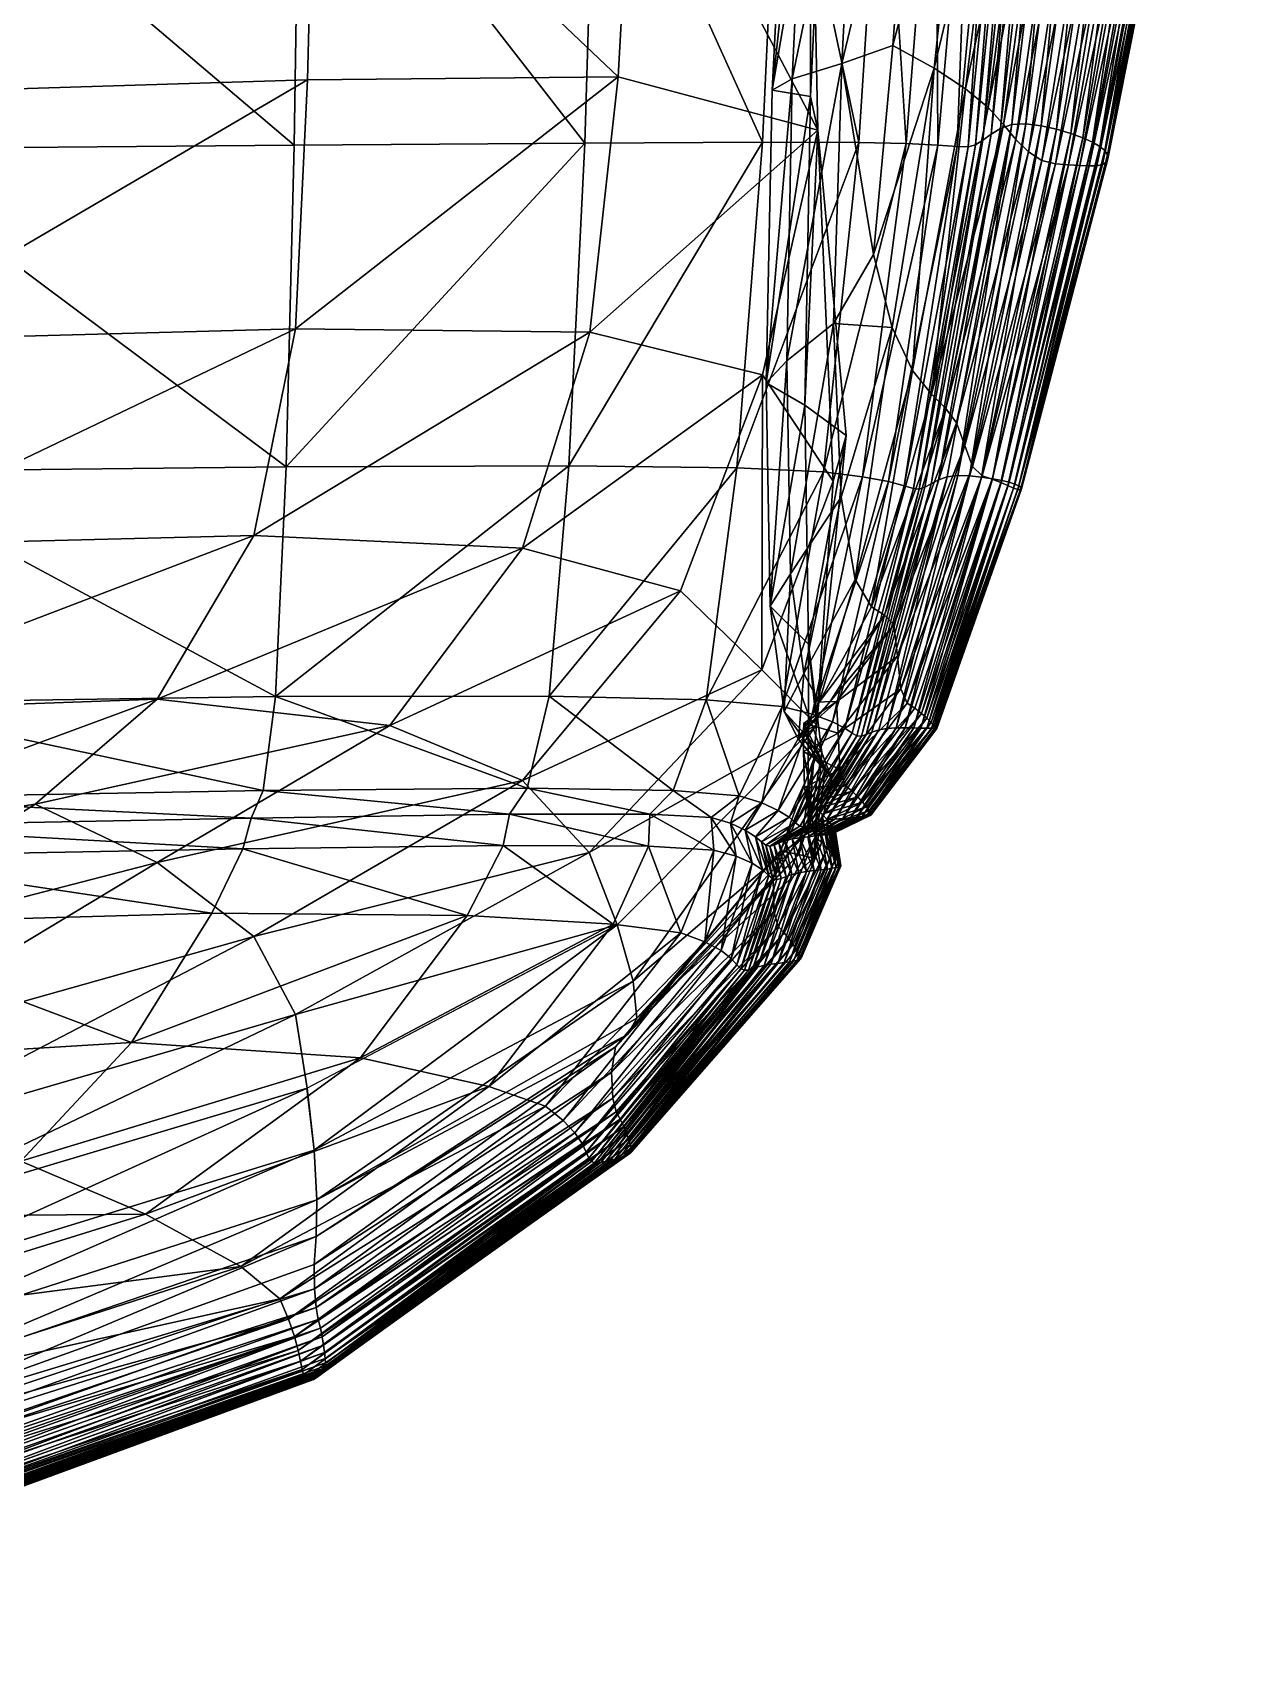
# Model space of a CAD drawing. Header units: centimetres. Extents: x -492 to 492, y -437 to 437.
# Drawn here: x 451.4 to 472.89, y -417.95 to -389.14 of the extents above; entities that cross this region are included whole.
import ezdxf

# ---------------------------------------------------------------- set-up
doc = ezdxf.new("R2010")
doc.units = ezdxf.units.CM
doc.layers.add('fabric', color=7, linetype='Continuous', true_color=0xc6e157)

msp = doc.modelspace()

# ---------------------------------------------------------------- meshes
at = {"layer": 'fabric', "color": 52, "true_color": 0xc9e200}
mesh = msp.add_polyface(dxfattribs=at)
corners = [(465.673, -371.253, 151.154), (465.787, -363.035, 151.678), (466.684, -363, 149.617), (466.559, -371.203, 149.12), (465.501, -378.323, 150.499), (466.385, -378.25, 148.529), (465.19, -378.386, 151.331), (465.37, -371.294, 152.007), (465.485, -363.065, 152.534), (465.213, -384.486, 149.699), (466.107, -384.375, 147.862), (464.949, -389.967, 147.784), (465.837, -389.694, 146.307), (464.591, -390.17, 148.433), (464.878, -384.591, 150.471), (464.853, -394.994, 143.783), (465.688, -394.325, 143.054), (464.923, -398.787, 138.715), (464.557, -399.368, 138.979), (464.485, -395.386, 144.22), (468.72, -390.783, 118.175), (467.691, -395.845, 118.224), (467.434, -395.588, 126.69), (468.445, -390.48, 126.653), (468.936, -391.047, 106.723), (467.882, -396.098, 106.762), (465.683, -397.137, 146.037), (464.422, -395.242, 149.619), (465.405, -390.879, 150.685), (465.912, -396.323, 145.206), (462.142, -384.668, 155.711), (465.276, -384.622, 152.734), (461.849, -389.929, 154.621), (456.438, -384.796, 159.097), (456.308, -389.982, 157.882), (456.516, -378.714, 160.107), (462.3, -378.556, 156.575), (465.516, -378.459, 153.497), (462.399, -371.453, 157.313), (456.566, -371.592, 160.949), (462.47, -363.171, 157.922), (456.602, -363.268, 161.629), (465.768, -363.106, 154.702), (465.665, -371.36, 154.156)]
mesh.append_faces([[corners[k] for k in face] for face in [(0, 1, 2), (2, 3, 0), (4, 0, 3), (3, 5, 4), (0, 4, 6), (6, 7, 0), (1, 0, 7), (7, 8, 1), (9, 4, 5), (5, 10, 9), (11, 9, 10), (10, 12, 11), (9, 11, 13), (13, 14, 9), (4, 9, 14), (14, 6, 4), (15, 11, 12), (12, 16, 15), (17, 15, 16), (18, 19, 15), (11, 15, 19), (19, 13, 11), (20, 21, 22), (22, 23, 20), (21, 20, 24), (24, 25, 21), (26, 27, 28), (28, 29, 26), (30, 31, 28), (28, 32, 30), (33, 30, 32), (32, 34, 33), (30, 33, 35), (35, 36, 30), (31, 30, 36), (36, 37, 31), (38, 36, 35), (35, 39, 38), (40, 38, 39), (39, 41, 40), (38, 40, 42), (42, 43, 38), (36, 38, 43), (43, 37, 36)]], dxfattribs={"vtx2": -1, "color": 52})
at = {"layer": 'fabric', "color": 34, "true_color": 0x925500}
mesh = msp.add_polyface(dxfattribs=at)
corners = [(455.742, -400.977, -392.65), (455.928, -396.88, -392.866), (448.278, -396.967, -393.976), (448.339, -391.213, -394.02), (456.073, -391.148, -392.892), (438.627, -391.293, -395.128), (438.609, -397.095, -395.064), (448.189, -401.089, -393.737), (427.507, -391.373, -396.121), (448.382, -384.619, -394.11), (456.174, -384.57, -392.967), (448.411, -377.282, -394.228), (456.238, -377.245, -393.073), (438.651, -377.314, -395.36), (438.641, -384.668, -395.233), (427.509, -384.712, -396.238), (427.513, -377.338, -396.374), (448.365, -394.631, 158.933), (448.433, -390.228, 160.498), (456.308, -389.982, 157.882), (456.098, -394.422, 156.427), (448.012, -398.292, 157.184), (455.355, -398.105, 154.889), (438.587, -398.715, 158.818), (438.676, -394.994, 160.769), (438.693, -390.572, 162.453), (427.553, -395.398, 161.987), (427.554, -390.918, 163.735), (427.552, -399.192, 159.936), (448.48, -385.045, 161.826), (448.51, -378.94, 162.937), (456.516, -378.714, 160.107), (456.438, -384.796, 159.097), (438.706, -385.347, 163.869), (438.716, -379.187, 165.042), (427.556, -385.632, 165.199), (427.557, -379.41, 166.406), (438.722, -371.957, 165.996), (461.254, -391.111, -391.839), (460.969, -396.862, -391.826), (461.449, -384.526, -391.899), (461.342, -394.481, 153.203)]
mesh.append_faces([[corners[k] for k in face] for face in [(0, 1, 2), (3, 2, 1), (1, 4, 3), (2, 3, 5), (5, 6, 2), (7, 2, 6), (6, 5, 8), (9, 3, 4), (4, 10, 9), (11, 9, 10), (10, 12, 11), (9, 11, 13), (13, 14, 9), (3, 9, 14), (14, 5, 3), (5, 14, 15), (14, 13, 16), (17, 18, 19), (19, 20, 17), (21, 17, 20), (20, 22, 21), (17, 21, 23), (23, 24, 17), (18, 17, 24), (24, 25, 18), (26, 27, 25), (25, 24, 26), (28, 26, 24), (24, 23, 28), (29, 30, 31), (31, 32, 29), (18, 29, 32), (32, 19, 18), (29, 18, 25), (25, 33, 29), (30, 29, 33), (33, 34, 30), (35, 36, 34), (34, 33, 35), (27, 35, 33), (33, 25, 27), (37, 34, 36), (38, 4, 1), (39, 1, 0), (12, 10, 40), (10, 4, 38), (22, 20, 41)]], dxfattribs={"vtx2": -1, "color": 34})
mesh = msp.add_polyface(dxfattribs=at)
corners = [(470.134, -391.017, -228.742), (471.301, -384.325, -228.772), (471.036, -384.185, -253.777), (469.921, -390.94, -253.751), (470.305, -391.093, -203.797), (471.513, -384.465, -203.831), (471.673, -384.605, -178.954), (470.435, -391.17, -178.917), (470.523, -391.246, -154.101), (471.78, -384.745, -154.139), (470.715, -378.964, 91.368), (470.044, -385.452, 91.318), (469.753, -385.331, 106.75), (471.086, -378.956, 72.924), (470.353, -385.494, 72.891), (469.164, -391.269, 91.304), (469.4, -391.422, 72.887), (471.806, -378.817, 30.962), (470.951, -385.449, 30.952), (470.662, -385.484, 52.442), (469.644, -391.483, 52.447), (469.876, -391.497, 30.964), (471.457, -378.899, 52.462), (470.368, -378.897, 106.823), (469.499, -385.105, 118.218), (470.571, -391.323, -129.348), (471.835, -384.885, -129.388), (470.578, -391.393, -104.836), (471.841, -385.019, -104.875), (471.8, -385.139, -80.778), (470.548, -391.453, -80.74), (470.482, -391.495, -57.234), (471.714, -385.24, -57.269), (472.84, -378.25, -80.808), (472.893, -378.066, -104.907), (470.717, -384.045, -278.846), (469.665, -390.863, -278.825), (470.371, -383.927, -302.792), (469.389, -390.802, -302.775), (469.116, -390.769, -324.398), (470.028, -383.851, -324.411), (469.717, -383.839, -342.494), (471.202, -385.413, 9.412), (470.077, -391.511, 9.431), (472.11, -378.735, 9.411), (472.366, -378.645, -12.364), (471.414, -385.37, -12.353), (470.245, -391.519, -12.328), (472.733, -378.41, -57.295), (471.585, -385.315, -34.521), (470.381, -391.516, -34.491), (472.575, -378.539, -34.54)]
mesh.append_faces([[corners[k] for k in face] for face in [(0, 1, 2), (2, 3, 0), (1, 0, 4), (4, 5, 1), (6, 7, 8), (8, 9, 6), (7, 6, 5), (5, 4, 7), (10, 11, 12), (13, 14, 11), (15, 11, 14), (14, 16, 15), (17, 18, 19), (20, 19, 18), (18, 21, 20), (19, 20, 16), (16, 14, 19), (22, 19, 14), (23, 12, 24), (25, 26, 9), (9, 8, 25), (26, 25, 27), (27, 28, 26), (29, 30, 31), (31, 32, 29), (33, 29, 32), (34, 28, 29), (30, 29, 28), (28, 27, 30), (35, 36, 3), (3, 2, 35), (36, 35, 37), (37, 38, 36), (39, 40, 41), (38, 37, 40), (42, 43, 21), (21, 18, 42), (44, 42, 18), (45, 46, 42), (43, 42, 46), (46, 47, 43), (48, 32, 49), (50, 49, 32), (32, 31, 50), (49, 50, 47), (47, 46, 49), (51, 49, 46)]], dxfattribs={"vtx2": -1, "color": 34})
mesh = msp.add_polyface(dxfattribs=at)
corners = [(470.044, -385.452, 91.318), (469.164, -391.269, 91.304), (468.936, -391.047, 106.723), (469.753, -385.331, 106.75), (466.565, -384.457, -389.534), (466.139, -391.102, -389.499), (466.985, -391.122, -387.986), (467.513, -384.436, -388.011), (464.73, -384.488, -390.792), (464.421, -391.097, -390.746), (461.254, -391.111, -391.839), (461.449, -384.526, -391.899), (456.174, -384.57, -392.967), (466.398, -393.1, 141.752), (466.742, -389.372, 143.109), (467.482, -389.776, 138.382), (465.837, -389.694, 146.307), (456.098, -394.422, 156.427), (456.308, -389.982, 157.882), (461.849, -389.929, 154.621), (467.118, -384.332, 143.903), (468.055, -384.389, 138.739), (466.107, -384.375, 147.862), (468.726, -384.576, 133.293), (468.041, -390.145, 133.143), (469.187, -384.834, 126.731), (468.445, -390.48, 126.653), (468.72, -390.783, 118.175), (469.499, -385.105, 118.218), (470.067, -378.73, 118.322), (467.545, -391.15, -386.095), (468.142, -384.426, -386.113), (467.889, -391.173, -383.688), (468.533, -384.41, -383.701), (468.765, -384.375, -380.638), (468.09, -391.176, -380.627), (468.22, -391.143, -376.777), (468.92, -384.303, -376.786), (469.464, -383.913, -355.822), (468.663, -390.851, -355.814), (468.867, -390.781, -342.484), (469.717, -383.839, -342.494), (469.255, -384.037, -365.342), (468.496, -390.953, -365.335), (468.351, -391.059, -372.002), (469.079, -384.179, -372.009), (469.116, -390.769, -324.398), (470.028, -383.851, -324.411), (469.389, -390.802, -302.775), (465.544, -384.616, 151.234), (464.878, -384.591, 150.471), (464.591, -390.17, 148.433), (465.276, -390.283, 149.149), (465.276, -384.622, 152.734), (465.405, -390.879, 150.685)]
mesh.append_faces([[corners[k] for k in face] for face in [(0, 1, 2), (2, 3, 0), (4, 5, 6), (6, 7, 4), (5, 4, 8), (8, 9, 5), (10, 11, 12), (11, 10, 9), (9, 8, 11), (13, 14, 15), (16, 14, 13), (17, 18, 19), (14, 20, 21), (21, 15, 14), (20, 14, 16), (16, 22, 20), (23, 24, 15), (15, 21, 23), (24, 23, 25), (25, 26, 24), (27, 28, 3), (3, 2, 27), (28, 27, 26), (26, 25, 28), (29, 28, 25), (30, 31, 7), (7, 6, 30), (31, 30, 32), (32, 33, 31), (34, 35, 36), (36, 37, 34), (35, 34, 33), (33, 32, 35), (38, 39, 40), (40, 41, 38), (39, 38, 42), (42, 43, 39), (44, 45, 37), (37, 36, 44), (45, 44, 43), (43, 42, 45), (41, 40, 46), (47, 46, 48), (49, 50, 51), (51, 52, 49), (53, 49, 52), (52, 54, 53)]], dxfattribs={"vtx2": -1, "color": 34})
mesh = msp.add_polyface(dxfattribs=at)
corners = [(467.318, -397.246, -371.999), (467.43, -397.183, -365.33), (468.496, -390.953, -365.335), (467.215, -397.282, -376.778), (468.351, -391.059, -372.002), (467.111, -397.269, -380.63), (468.22, -391.143, -376.777), (468.09, -391.176, -380.627), (466.949, -397.219, -383.693), (467.889, -391.173, -383.688), (466.668, -397.145, -386.102), (467.545, -391.15, -386.095), (466.207, -397.058, -387.992), (466.985, -391.122, -387.986), (467.096, -395.168, 133.117), (466.733, -394.401, 137.98), (467.482, -389.776, 138.382), (468.041, -390.145, 133.143), (467.434, -395.588, 126.69), (466.362, -399.379, 126.886), (466.074, -398.893, 133.256), (465.821, -397.423, 138.355), (465.511, -396.969, -389.502), (466.139, -391.102, -389.499), (463.966, -396.898, -390.742), (464.421, -391.097, -390.746), (463.418, -401.034, -390.593), (464.771, -401.152, -389.401), (460.969, -396.862, -391.826), (461.254, -391.111, -391.839), (455.928, -396.88, -392.866), (460.618, -400.967, -391.639), (466.398, -393.1, 141.752), (465.688, -394.325, 143.054), (465.837, -389.694, 146.307), (461.342, -394.481, 153.203), (460.143, -398.333, 151.789), (455.355, -398.105, 154.889), (461.849, -389.929, 154.621), (456.098, -394.422, 156.427), (465.405, -390.879, 150.685), (464.422, -395.242, 149.619), (462.96, -399.092, 148.097), (466.885, -400.838, 72.973), (468.165, -396.878, 72.926), (468.337, -397.043, 52.487), (466.762, -399.7, 106.838), (467.882, -396.098, 106.762), (468.027, -396.503, 91.341), (466.831, -400.255, 91.39), (465.175, -395.784, 144.648), (464.485, -395.386, 144.22), (464.557, -399.368, 138.979), (465.244, -400.042, 139.068), (465.912, -396.323, 145.206), (465.276, -390.283, 149.149), (464.591, -390.17, 148.433)]
mesh.append_faces([[corners[k] for k in face] for face in [(0, 1, 2), (3, 0, 4), (5, 3, 6), (6, 7, 5), (8, 5, 7), (7, 9, 8), (10, 8, 9), (9, 11, 10), (12, 10, 11), (11, 13, 12), (14, 15, 16), (16, 17, 14), (18, 14, 17), (14, 18, 19), (19, 20, 14), (15, 14, 20), (20, 21, 15), (22, 12, 13), (13, 23, 22), (24, 22, 23), (23, 25, 24), (22, 24, 26), (12, 22, 27), (28, 24, 25), (25, 29, 28), (30, 28, 29), (24, 28, 31), (16, 15, 32), (33, 32, 15), (15, 21, 33), (32, 33, 34), (35, 36, 37), (38, 35, 39), (35, 38, 40), (40, 41, 35), (36, 35, 41), (41, 42, 36), (43, 44, 45), (46, 47, 48), (49, 48, 44), (50, 51, 52), (52, 53, 50), (54, 50, 53), (50, 54, 40), (40, 55, 50), (51, 50, 55), (55, 56, 51)]], dxfattribs={"vtx2": -1, "color": 34})
mesh = msp.add_polyface(dxfattribs=at)
corners = [(468.668, -397.163, 9.475), (468.515, -397.103, 31.006), (469.876, -391.497, 30.964), (470.077, -391.511, 9.431), (468.795, -397.217, -12.283), (470.245, -391.519, -12.328), (468.896, -397.26, -34.444), (470.381, -391.516, -34.491), (468.971, -397.286, -57.187), (470.482, -391.495, -57.234), (468.686, -397.127, -228.704), (470.134, -391.017, -228.742), (469.921, -390.94, -253.751), (468.522, -397.096, -253.718), (468.819, -397.158, -203.756), (470.305, -391.093, -203.797), (470.435, -391.17, -178.917), (468.921, -397.189, -178.873), (468.991, -397.22, -154.055), (470.523, -391.246, -154.101), (467.559, -397.113, -355.806), (467.715, -397.058, -342.472), (468.867, -390.781, -342.484), (468.663, -390.851, -355.814), (467.43, -397.183, -365.33), (468.496, -390.953, -365.335), (468.351, -391.059, -372.002), (467.318, -397.246, -371.999), (468.22, -391.143, -376.777), (467.215, -397.282, -376.778), (468.041, -390.145, 133.143), (468.445, -390.48, 126.653), (467.434, -395.588, 126.69), (469.03, -397.25, -129.301), (470.571, -391.323, -129.348), (469.039, -397.275, -104.788), (470.578, -391.393, -104.836), (470.548, -391.453, -80.74), (469.019, -397.289, -80.693), (469.665, -390.863, -278.825), (468.326, -397.065, -278.797), (469.389, -390.802, -302.775), (468.114, -397.042, -302.753), (467.905, -397.037, -324.382), (469.116, -390.769, -324.398), (468.337, -397.043, 52.487), (469.644, -391.483, 52.447), (468.165, -396.878, 72.926), (469.4, -391.422, 72.887), (469.164, -391.269, 91.304), (468.027, -396.503, 91.341), (467.882, -396.098, 106.762), (468.936, -391.047, 106.723)]
mesh.append_faces([[corners[k] for k in face] for face in [(0, 1, 2), (2, 3, 0), (4, 0, 3), (3, 5, 4), (6, 4, 5), (5, 7, 6), (8, 6, 7), (7, 9, 8), (10, 11, 12), (12, 13, 10), (11, 10, 14), (14, 15, 11), (16, 17, 18), (18, 19, 16), (17, 16, 15), (15, 14, 17), (20, 21, 22), (22, 23, 20), (24, 20, 23), (23, 25, 24), (25, 26, 27), (26, 28, 29), (30, 31, 32), (33, 34, 19), (19, 18, 33), (34, 33, 35), (35, 36, 34), (37, 38, 8), (8, 9, 37), (38, 37, 36), (36, 35, 38), (39, 40, 13), (13, 12, 39), (40, 39, 41), (41, 42, 40), (43, 44, 22), (22, 21, 43), (44, 43, 42), (42, 41, 44), (45, 46, 2), (2, 1, 45), (46, 45, 47), (47, 48, 46), (49, 50, 51), (51, 52, 49), (50, 49, 48), (48, 47, 50)]], dxfattribs={"vtx2": -1, "color": 34})
at = {"layer": 'fabric', "color": 52, "true_color": 0xc9e200}
mesh = msp.add_polyface(dxfattribs=at)
corners = [(465.688, -394.325, 143.054), (465.821, -397.423, 138.355), (464.923, -398.787, 138.715), (465.157, -400.565, 133.599), (466.074, -398.893, 133.256), (465.434, -401.077, 127.29), (466.362, -399.379, 126.886), (465.061, -401.741, 127.569), (467.691, -395.845, 118.224), (466.598, -399.528, 118.374), (467.434, -395.588, 126.69), (467.882, -396.098, 106.762), (466.761, -399.7, 106.838), (465.683, -397.137, 146.037), (465.912, -396.323, 145.206), (465.382, -401.483, 139.579), (466.121, -402.761, 9.553), (467.256, -401.278, 9.523), (467.352, -401.364, -12.236), (466.018, -402.66, 31.083), (467.139, -401.186, 31.054), (466.274, -402.94, -34.365), (467.428, -401.438, -34.398), (467.483, -401.495, -57.141), (466.207, -402.857, -12.205), (466.272, -403.106, -178.793), (467.433, -401.542, -178.829), (467.352, -401.539, -203.715), (466.323, -403.098, -153.973), (467.489, -401.544, -154.009), (464.703, -403.006, -385.951), (465.668, -401.425, -386.073), (465.308, -401.292, -387.936), (464.898, -403.129, -383.612), (465.892, -401.541, -383.68), (466.353, -403.089, -129.218), (467.521, -401.547, -129.254), (466.362, -403.075, -104.705), (467.531, -401.543, -104.741), (466.351, -403.05, -80.611), (467.518, -401.528, -80.646), (466.321, -403.007, -57.107), (465.895, -402.561, 52.56), (467.002, -401.094, 52.534), (465.798, -402.279, 72.996), (466.885, -400.838, 72.973), (465.773, -401.629, 91.411), (466.831, -400.255, 91.39), (465.151, -401.954, 91.421), (465.16, -401.449, 106.97), (465.743, -401.072, 106.919), (465.659, -402.435, 127.393), (465.155, -401.594, 118.812), (465.545, -402.246, 118.698), (465.344, -402.068, 106.952), (465.629, -401.066, 118.637)]
mesh.append_faces([[corners[k] for k in face] for face in [(0, 1, 2), (3, 2, 1), (1, 4, 3), (5, 3, 4), (4, 6, 5), (3, 5, 7), (8, 9, 6), (6, 10, 8), (9, 8, 11), (11, 12, 9), (13, 14, 15), (16, 17, 18), (19, 20, 17), (21, 22, 23), (24, 18, 22), (25, 26, 27), (28, 29, 26), (30, 31, 32), (33, 34, 31), (35, 36, 29), (37, 38, 36), (39, 40, 38), (41, 23, 40), (42, 43, 20), (43, 42, 44), (44, 45, 43), (46, 47, 45), (45, 44, 46), (48, 46, 44), (46, 48, 49), (49, 50, 46), (47, 46, 50), (50, 12, 47), (51, 7, 52), (53, 52, 49), (49, 54, 53), (55, 9, 12), (12, 50, 55), (52, 55, 50), (50, 49, 52), (55, 52, 7), (7, 5, 55), (9, 55, 5), (5, 6, 9), (54, 49, 48)]], dxfattribs={"vtx2": -1, "color": 52})
mesh = msp.add_polyface(dxfattribs=at)
corners = [(464.853, -394.994, 143.783), (464.923, -398.787, 138.715), (464.557, -399.368, 138.979), (465.061, -401.741, 127.569), (464.806, -401.243, 133.859), (465.157, -400.565, 133.599), (465.382, -401.483, 139.579), (465.234, -403.381, 133.552), (462.118, -406.047, 133.556), (464.412, -400.499, 144.027), (465.683, -397.137, 146.037), (464.422, -395.242, 149.619), (462.96, -399.092, 148.097), (464.715, -403.586, -355.773), (465.324, -403.247, -355.782), (465.235, -403.282, -365.309), (464.627, -403.623, -365.3), (464.82, -403.546, -342.433), (464.55, -403.641, -371.969), (465.157, -403.3, -371.979), (465.084, -403.285, -376.751), (464.479, -403.627, -376.737), (464.945, -404.146, -342.438), (464.842, -404.185, -355.779), (464.406, -403.568, -380.562), (465.011, -403.225, -380.587), (464.898, -403.129, -383.612), (464.297, -403.474, -383.566), (465.308, -401.292, -387.936), (464.412, -402.872, -387.725), (464.703, -403.006, -385.951), (464.113, -403.357, -385.869), (463.85, -403.236, -387.584), (465.668, -401.425, -386.073), (464.235, -403.947, -385.963), (464.423, -404.067, -383.621), (463.951, -403.822, -387.742), (464.534, -404.163, -380.593), (463.505, -403.135, -388.824), (464.006, -402.744, -389.054), (464.771, -401.152, -389.401), (463.418, -401.034, -390.593), (465.432, -403.209, -342.442), (464.948, -403.515, -324.333), (465.206, -404.094, -302.698), (465.089, -403.493, -302.693), (465.07, -404.116, -324.338), (465.344, -402.068, 106.952), (464.741, -403.725, 106.958), (465.072, -403.791, 118.555), (465.26, -402.558, 91.433), (464.613, -404.21, 91.483), (465.272, -403.201, 73.016)]
mesh.append_faces([[corners[k] for k in face] for face in [(0, 1, 2), (3, 4, 5), (1, 5, 4), (4, 2, 1), (6, 7, 8), (6, 9, 10), (11, 10, 9), (9, 12, 11), (13, 14, 15), (15, 16, 13), (14, 13, 17), (18, 19, 20), (20, 21, 18), (19, 18, 16), (16, 15, 19), (22, 17, 13), (23, 13, 16), (24, 25, 26), (26, 27, 24), (25, 24, 21), (21, 20, 25), (28, 29, 30), (31, 30, 29), (29, 32, 31), (30, 31, 27), (27, 26, 30), (33, 30, 26), (31, 34, 35), (35, 27, 31), (34, 31, 32), (32, 36, 34), (37, 24, 27), (36, 32, 38), (39, 40, 41), (39, 38, 32), (32, 29, 39), (40, 39, 29), (29, 28, 40), (42, 17, 43), (44, 45, 43), (46, 43, 17), (47, 48, 49), (50, 51, 48), (48, 47, 50), (51, 50, 52)]], dxfattribs={"vtx2": -1, "color": 52})
at = {"layer": 'fabric', "color": 34, "true_color": 0x925500}
mesh = msp.add_polyface(dxfattribs=at)
corners = [(464.971, -405.396, -12.158), (465.028, -405.487, -34.32), (462.036, -408.874, -34.224), (465.071, -405.559, -57.064), (462.063, -408.963, -56.969), (464.807, -405.185, 31.135), (464.897, -405.293, 9.602), (461.948, -408.64, 9.702), (461.997, -408.764, -12.06), (465.892, -401.541, -383.68), (466.022, -401.628, -380.624), (467.111, -397.269, -380.63), (466.103, -401.677, -376.773), (467.215, -397.282, -376.778), (466.668, -397.145, -386.102), (466.207, -397.058, -387.992), (465.308, -401.292, -387.936), (465.668, -401.425, -386.073), (466.949, -397.219, -383.693), (463.861, -405.645, -383.718), (463.683, -405.503, -386.126), (461.077, -408.755, -386.249), (463.396, -405.346, -388.006), (460.869, -408.53, -388.185), (463.966, -405.756, -380.648), (461.204, -408.945, -383.799), (461.762, -405.033, -390.683), (459.157, -404.878, -391.698), (457.252, -407.415, -391.982), (462.966, -405.19, -389.489), (460.554, -408.276, -389.741), (459.542, -407.927, -390.984), (463.418, -401.034, -390.593), (464.771, -401.152, -389.401), (465.511, -396.969, -389.502), (455.742, -400.977, -392.65), (460.618, -400.967, -391.639), (460.969, -396.862, -391.826), (463.966, -396.898, -390.742), (461.333, -403.756, 143.223), (464.412, -400.499, 144.027), (465.382, -401.483, 139.579), (461.832, -405.048, 138.629), (456.094, -406.642, 143.178), (456.301, -407.959, 138.716), (455.354, -405.253, 147.034), (460.14, -402.47, 147.273), (462.96, -399.092, 148.097), (457.775, -401.494, 150.712), (460.143, -398.333, 151.789), (462.086, -409.066, -104.571), (465.108, -405.637, -104.666), (465.101, -405.654, -129.179), (465.097, -405.607, -80.57), (462.08, -409.025, -80.475), (461.812, -408.378, 52.72), (464.701, -405.077, 52.617), (461.752, -408.137, 73.168), (464.623, -404.806, 73.059), (465.482, -401.98, 133.749), (465.659, -402.435, 127.393), (465.33, -403.858, 127.135), (465.235, -403.381, 133.552), (465.244, -400.042, 139.068), (464.557, -399.368, 138.979), (464.806, -401.243, 133.859), (465.061, -401.741, 127.569), (462.015, -406.999, 118.638), (465.072, -403.791, 118.555), (464.741, -403.725, 106.958), (461.803, -407.217, 107.08), (462.182, -406.711, 127.17), (465.912, -396.323, 145.206)]
mesh.append_faces([[corners[k] for k in face] for face in [(0, 1, 2), (1, 3, 4), (5, 6, 7), (6, 0, 8), (9, 10, 11), (10, 12, 13), (14, 15, 16), (16, 17, 14), (18, 14, 17), (17, 9, 18), (19, 20, 21), (20, 22, 23), (24, 19, 25), (26, 27, 28), (22, 29, 30), (29, 26, 31), (32, 33, 34), (33, 16, 15), (35, 36, 37), (36, 32, 38), (39, 40, 41), (41, 42, 39), (43, 39, 42), (42, 44, 43), (45, 46, 39), (40, 39, 46), (46, 47, 40), (48, 49, 47), (47, 46, 48), (50, 51, 52), (4, 3, 53), (54, 53, 51), (55, 56, 5), (57, 58, 56), (59, 60, 61), (61, 62, 59), (63, 59, 62), (62, 41, 63), (59, 63, 64), (64, 65, 59), (60, 59, 65), (65, 66, 60), (67, 68, 69), (69, 70, 67), (68, 67, 71), (71, 61, 68), (63, 41, 72)]], dxfattribs={"vtx2": -1, "color": 34})
mesh = msp.add_polyface(dxfattribs=at)
corners = [(468.668, -397.163, 9.475), (468.795, -397.217, -12.283), (467.352, -401.364, -12.236), (467.256, -401.278, 9.523), (468.515, -397.103, 31.006), (467.139, -401.186, 31.054), (468.896, -397.26, -34.444), (468.971, -397.286, -57.187), (467.483, -401.495, -57.141), (467.428, -401.438, -34.398), (467.247, -401.537, -228.666), (468.686, -397.127, -228.704), (468.522, -397.096, -253.718), (467.119, -401.534, -253.684), (467.352, -401.539, -203.715), (468.819, -397.158, -203.756), (468.921, -397.189, -178.873), (467.433, -401.542, -178.829), (467.489, -401.544, -154.009), (468.991, -397.22, -154.055), (467.559, -397.113, -355.806), (467.43, -397.183, -365.33), (466.272, -401.652, -365.322), (466.372, -401.609, -355.796), (467.715, -397.058, -342.472), (466.493, -401.568, -342.458), (467.318, -397.246, -371.999), (467.215, -397.282, -376.778), (466.103, -401.677, -376.773), (466.185, -401.68, -371.994), (467.111, -397.269, -380.63), (466.949, -397.219, -383.693), (465.892, -401.541, -383.68), (466.022, -401.628, -380.624), (467.522, -401.547, -129.254), (469.03, -397.25, -129.301), (467.531, -401.543, -104.741), (469.039, -397.275, -104.788), (469.019, -397.289, -80.693), (467.518, -401.528, -80.646), (468.326, -397.065, -278.797), (466.966, -401.532, -278.768), (468.114, -397.042, -302.753), (466.803, -401.534, -302.729), (466.64, -401.544, -324.363), (467.905, -397.037, -324.382), (467.002, -401.094, 52.534), (468.337, -397.043, 52.487), (466.885, -400.838, 72.973), (468.027, -396.503, 91.341), (466.831, -400.255, 91.39), (466.762, -399.7, 106.838), (468.165, -396.878, 72.926)]
mesh.append_faces([[corners[k] for k in face] for face in [(0, 1, 2), (2, 3, 0), (4, 0, 3), (3, 5, 4), (6, 7, 8), (8, 9, 6), (1, 6, 9), (9, 2, 1), (10, 11, 12), (12, 13, 10), (11, 10, 14), (14, 15, 11), (16, 17, 18), (18, 19, 16), (17, 16, 15), (15, 14, 17), (20, 21, 22), (22, 23, 20), (24, 20, 23), (23, 25, 24), (26, 27, 28), (28, 29, 26), (21, 26, 29), (29, 22, 21), (30, 31, 32), (27, 30, 33), (34, 35, 19), (19, 18, 34), (35, 34, 36), (36, 37, 35), (38, 39, 8), (8, 7, 38), (39, 38, 37), (37, 36, 39), (40, 41, 13), (13, 12, 40), (41, 40, 42), (42, 43, 41), (44, 45, 24), (24, 25, 44), (45, 44, 43), (43, 42, 45), (46, 47, 4), (4, 5, 46), (47, 46, 48), (49, 50, 51), (52, 48, 50)]], dxfattribs={"vtx2": -1, "color": 34})
mesh = msp.add_polyface(dxfattribs=at)
corners = [(448.268, -414.223, -390.368), (448.334, -414.687, -388.666), (455.972, -412.075, -388.373), (455.814, -411.709, -389.984), (447.917, -413.46, -391.728), (455.122, -411.133, -391.258), (447.017, -412.19, -392.765), (453.419, -410.199, -392.234), (446.381, -410.262, -393.456), (451.198, -409.255, -392.856), (438.133, -411.262, -394.233), (438.291, -413.514, -393.434), (456.079, -412.381, -386.39), (447.107, -405.621, 150.466), (446.519, -403.651, 153.121), (451.452, -402.896, 152.278), (453.627, -403.934, 150.197), (448.011, -407.318, 147.264), (455.354, -405.253, 147.034), (438.587, -408.791, 147.761), (438.363, -406.786, 151.129), (448.364, -408.895, 143.442), (456.094, -406.642, 143.178), (448.43, -410.308, 139.033), (438.692, -412.075, 139.468), (438.674, -410.554, 143.887), (448.475, -411.511, 134.067), (456.301, -407.959, 138.716), (448.504, -412.511, 127.716), (456.428, -409.063, 133.735), (438.712, -414.412, 128.072), (438.704, -413.357, 134.469), (448.524, -413.316, 119.15), (456.479, -409.945, 127.398), (448.54, -413.933, 107.53), (456.462, -410.598, 118.865), (438.718, -415.254, 119.457), (446.823, -407.527, -393.777), (453.175, -407.145, -392.867), (447.572, -405.033, -393.661), (454.604, -404.839, -392.651), (438.414, -405.327, -394.658), (438.243, -408.137, -394.675), (448.278, -396.967, -393.976), (448.189, -401.089, -393.737), (455.742, -400.977, -392.65), (447.108, -401.254, 155.304), (448.012, -398.292, 157.184), (455.355, -398.105, 154.889), (453.627, -401.022, 153.427), (438.216, -404.485, 154.054), (438.363, -401.836, 156.598), (456.501, -412.082, 52.884), (448.6, -414.884, 53.099), (448.58, -414.672, 73.551), (456.434, -411.532, 91.788), (448.56, -414.37, 92.013), (456.463, -411.867, 73.336)]
mesh.append_faces([[corners[k] for k in face] for face in [(0, 1, 2), (2, 3, 0), (4, 0, 3), (3, 5, 4), (6, 4, 5), (5, 7, 6), (8, 6, 7), (7, 9, 8), (6, 8, 10), (4, 6, 11), (12, 2, 1), (13, 14, 15), (15, 16, 13), (17, 13, 16), (16, 18, 17), (13, 17, 19), (14, 13, 20), (21, 17, 18), (18, 22, 21), (23, 21, 22), (21, 23, 24), (17, 21, 25), (26, 23, 27), (28, 26, 29), (26, 28, 30), (30, 31, 26), (23, 26, 31), (31, 24, 23), (32, 28, 33), (34, 32, 35), (28, 32, 36), (37, 8, 9), (9, 38, 37), (39, 37, 38), (38, 40, 39), (37, 39, 41), (8, 37, 42), (43, 44, 45), (46, 47, 48), (48, 49, 46), (14, 46, 49), (49, 15, 14), (46, 14, 50), (47, 46, 51), (52, 53, 54), (55, 56, 34), (57, 54, 56)]], dxfattribs={"vtx2": -1, "color": 34})
mesh = msp.add_polyface(dxfattribs=at)
corners = [(456.54, -412.236, 31.401), (456.57, -412.39, 9.867), (448.629, -415.217, 10.093), (456.594, -412.537, -11.894), (448.638, -415.375, -11.661), (456.612, -412.667, -34.057), (448.643, -415.516, -33.819), (456.623, -412.774, -56.8), (448.645, -415.631, -56.557), (448.612, -415.909, -203.195), (456.573, -413.03, -203.415), (456.543, -413.06, -228.39), (448.634, -415.844, -153.438), (456.615, -412.971, -153.679), (456.597, -413.001, -178.512), (448.624, -415.877, -178.279), (456.239, -413.068, -372.016), (456.214, -412.968, -376.845), (448.443, -415.76, -376.893), (456.187, -412.823, -380.761), (448.429, -415.588, -380.854), (456.146, -412.629, -383.897), (448.41, -415.359, -384.045), (456.079, -412.381, -386.39), (448.379, -415.062, -386.604), (456.094, -406.642, 143.178), (456.301, -407.959, 138.716), (448.43, -410.308, 139.033), (456.428, -409.063, 133.735), (448.475, -411.511, 134.067), (456.479, -409.945, 127.398), (448.504, -412.511, 127.716), (456.462, -410.598, 118.865), (448.524, -413.316, 119.15), (456.429, -411.1, 107.282), (448.54, -413.933, 107.53), (461.374, -409.262, -372.008), (456.266, -413.13, -365.303), (461.424, -409.289, -365.315), (456.296, -413.163, -355.739), (461.479, -409.291, -355.769), (456.33, -413.172, -342.365), (461.544, -409.278, -342.413), (455.972, -412.075, -388.373), (461.077, -408.755, -386.249), (461.204, -408.945, -383.799), (461.278, -409.095, -380.699), (461.327, -409.201, -376.813), (457.252, -407.415, -391.982), (453.175, -407.145, -392.867), (451.198, -409.255, -392.856), (453.419, -410.199, -392.234), (459.542, -407.927, -390.984), (455.122, -411.133, -391.258), (459.157, -404.878, -391.698), (454.604, -404.839, -392.651), (455.814, -411.709, -389.984), (460.554, -408.276, -389.741), (460.869, -408.53, -388.185), (461.333, -403.756, 143.223), (455.354, -405.253, 147.034), (457.775, -401.494, 150.712), (453.627, -403.934, 150.197), (451.452, -402.896, 152.278), (453.627, -401.022, 153.427), (460.143, -398.333, 151.789), (455.355, -398.105, 154.889), (460.14, -402.47, 147.273), (448.64, -415.812, -128.671), (456.626, -412.941, -128.917), (448.644, -415.771, -104.154), (456.631, -412.904, -104.401), (456.63, -412.851, -80.305), (448.646, -415.714, -80.059), (448.6, -414.884, 53.099), (456.501, -412.082, 52.884), (448.58, -414.672, 73.551), (456.463, -411.867, 73.336), (456.434, -411.532, 91.788), (448.56, -414.37, 92.013)]
mesh.append_faces([[corners[k] for k in face] for face in [(0, 1, 2), (1, 3, 4), (3, 5, 6), (5, 7, 8), (9, 10, 11), (12, 13, 14), (15, 14, 10), (16, 17, 18), (17, 19, 20), (19, 21, 22), (21, 23, 24), (25, 26, 27), (26, 28, 29), (28, 30, 31), (30, 32, 33), (32, 34, 35), (17, 16, 36), (16, 37, 38), (37, 39, 40), (39, 41, 42), (43, 23, 44), (23, 21, 45), (21, 19, 46), (19, 17, 47), (48, 49, 50), (50, 51, 48), (52, 48, 51), (51, 53, 52), (49, 48, 54), (54, 55, 49), (53, 56, 57), (56, 43, 58), (59, 25, 60), (61, 62, 63), (63, 64, 61), (65, 61, 64), (64, 66, 65), (62, 61, 67), (67, 60, 62), (68, 69, 13), (70, 71, 69), (8, 7, 72), (73, 72, 71), (74, 75, 0), (76, 77, 75), (35, 34, 78), (79, 78, 77)]], dxfattribs={"vtx2": -1, "color": 34})
at = {"layer": 'fabric', "color": 52, "true_color": 0xc9e200}
mesh = msp.add_polyface(dxfattribs=at)
corners = [(461.732, -407.673, 91.606), (464.613, -404.21, 91.483), (464.623, -404.806, 73.059), (461.752, -408.137, 73.168), (456.434, -411.532, 91.788), (456.463, -411.867, 73.336), (456.429, -411.1, 107.282), (461.803, -407.217, 107.08), (462.118, -406.047, 133.556), (462.182, -406.711, 127.17), (456.479, -409.945, 127.398), (456.428, -409.063, 133.735), (461.832, -405.048, 138.629), (456.3, -407.959, 138.716), (465.382, -401.483, 139.579), (465.234, -403.381, 133.552), (463.951, -403.822, -387.742), (463.396, -405.346, -388.006), (463.683, -405.503, -386.126), (454.604, -404.839, -392.651), (455.159, -403.688, -392.007), (447.858, -403.829, -393.043), (455.308, -403.143, -391.578), (447.934, -403.288, -392.613), (455.518, -402.652, -392.006), (448.059, -402.785, -393.064), (455.742, -400.977, -392.65), (448.189, -401.089, -393.737), (459.8, -403.63, -391.072), (459.157, -404.878, -391.698), (461.762, -405.033, -390.683), (462.388, -403.642, -390.131), (459.911, -403.073, -390.67), (462.412, -403.073, -389.787), (463.554, -403.713, -389.076), (462.966, -405.19, -389.489), (463.505, -403.135, -388.824), (463.418, -401.034, -390.593), (462.827, -402.648, -390.108), (464.006, -402.744, -389.054), (460.224, -402.612, -391.057), (460.618, -400.967, -391.639)]
mesh.append_faces([[corners[k] for k in face] for face in [(0, 1, 2), (2, 3, 0), (4, 0, 3), (3, 5, 4), (0, 4, 6), (6, 7, 0), (1, 0, 7), (8, 9, 10), (10, 11, 8), (12, 8, 11), (11, 13, 12), (8, 12, 14), (9, 8, 15), (16, 17, 18), (19, 20, 21), (20, 22, 23), (22, 24, 25), (24, 26, 27), (28, 29, 30), (30, 31, 28), (32, 28, 31), (31, 33, 32), (28, 32, 22), (22, 20, 28), (29, 28, 20), (20, 19, 29), (34, 35, 17), (17, 16, 34), (36, 34, 16), (34, 36, 33), (33, 31, 34), (35, 34, 31), (31, 30, 35), (37, 38, 39), (36, 39, 38), (38, 33, 36), (40, 41, 26), (26, 24, 40), (32, 40, 24), (24, 22, 32), (40, 32, 33), (33, 38, 40), (41, 40, 38), (38, 37, 41)]], dxfattribs={"vtx2": -1, "color": 52})
mesh = msp.add_polyface(dxfattribs=at)
corners = [(447.858, -403.829, -393.043), (447.572, -405.033, -393.661), (454.604, -404.839, -392.651), (447.934, -403.288, -392.613), (455.159, -403.688, -392.007), (438.422, -403.48, -393.66), (438.435, -404.02, -394.079), (438.414, -405.327, -394.658), (448.059, -402.785, -393.064), (448.189, -401.089, -393.737), (438.568, -401.261, -394.807), (438.486, -402.975, -394.12), (455.308, -403.143, -391.578), (455.518, -402.652, -392.006), (427.431, -403.184, -395.065), (427.484, -401.452, -395.762), (415.516, -401.62, -396.512), (415.482, -403.365, -395.806), (427.396, -403.689, -394.598), (415.46, -403.869, -395.335), (427.431, -404.228, -395.012), (427.483, -405.588, -395.568), (415.482, -404.41, -395.747), (415.516, -405.791, -396.291), (403.201, -404.518, -396.187), (403.217, -405.913, -396.725), (403.19, -403.977, -395.776), (390.845, -404.012, -395.92), (390.845, -404.554, -396.331), (390.845, -405.954, -396.867), (403.201, -403.474, -396.251), (403.218, -401.72, -396.963), (390.845, -401.754, -397.111), (390.845, -403.51, -396.396)]
mesh.append_faces([[corners[k] for k in face] for face in [(0, 1, 2), (3, 0, 4), (0, 3, 5), (5, 6, 0), (1, 0, 6), (6, 7, 1), (8, 9, 10), (10, 11, 8), (3, 8, 11), (11, 5, 3), (8, 3, 12), (9, 8, 13), (14, 15, 16), (16, 17, 14), (18, 14, 17), (17, 19, 18), (14, 18, 5), (5, 11, 14), (15, 14, 11), (11, 10, 15), (20, 21, 7), (7, 6, 20), (18, 20, 6), (6, 5, 18), (20, 18, 19), (19, 22, 20), (21, 20, 22), (22, 23, 21), (24, 25, 23), (23, 22, 24), (26, 24, 22), (22, 19, 26), (24, 26, 27), (27, 28, 24), (25, 24, 28), (28, 29, 25), (30, 31, 32), (32, 33, 30), (26, 30, 33), (33, 27, 26), (30, 26, 19), (19, 17, 30), (31, 30, 17), (17, 16, 31)]], dxfattribs={"vtx2": -1, "color": 52})
mesh = msp.add_polyface(dxfattribs=at)
corners = [(467.352, -401.364, -12.236), (466.207, -402.857, -12.205), (466.121, -402.761, 9.553), (467.256, -401.278, 9.523), (466.018, -402.66, 31.083), (467.483, -401.495, -57.141), (466.321, -403.007, -57.107), (466.274, -402.94, -34.365), (467.428, -401.438, -34.398), (466.105, -403.126, -228.634), (467.247, -401.537, -228.666), (467.119, -401.534, -253.684), (465.99, -403.137, -253.655), (466.199, -403.116, -203.681), (467.352, -401.539, -203.715), (466.272, -403.106, -178.793), (467.433, -401.542, -178.829), (466.323, -403.098, -153.973), (465.324, -403.247, -355.782), (466.372, -401.609, -355.796), (466.272, -401.652, -365.322), (465.235, -403.282, -365.309), (465.432, -403.209, -342.442), (466.493, -401.568, -342.458), (465.157, -403.3, -371.979), (466.185, -401.68, -371.994), (466.103, -401.677, -376.773), (465.084, -403.285, -376.751), (465.011, -403.225, -380.587), (466.022, -401.628, -380.624), (465.892, -401.541, -383.68), (464.898, -403.129, -383.612), (467.489, -401.544, -154.009), (466.353, -403.089, -129.218), (467.521, -401.547, -129.254), (466.362, -403.075, -104.705), (467.531, -401.543, -104.741), (466.351, -403.05, -80.611), (467.518, -401.528, -80.646), (465.853, -403.148, -278.742), (466.966, -401.532, -278.768), (466.803, -401.534, -302.729), (465.708, -403.161, -302.707), (465.563, -403.181, -324.344), (466.64, -401.544, -324.363), (467.139, -401.186, 31.054), (465.895, -402.561, 52.56), (465.265, -402.879, 52.572), (465.171, -402.6, 73.006), (465.798, -402.279, 72.996), (465.151, -401.954, 91.421), (465.155, -401.594, 118.812), (465.545, -402.246, 118.698), (465.659, -402.435, 127.393), (465.072, -403.791, 118.555), (465.344, -402.068, 106.952), (465.26, -402.558, 91.433), (465.272, -403.201, 73.016)]
mesh.append_faces([[corners[k] for k in face] for face in [(0, 1, 2), (3, 2, 4), (5, 6, 7), (8, 7, 1), (9, 10, 11), (11, 12, 9), (10, 9, 13), (13, 14, 10), (14, 13, 15), (16, 15, 17), (18, 19, 20), (20, 21, 18), (19, 18, 22), (22, 23, 19), (24, 25, 26), (26, 27, 24), (25, 24, 21), (21, 20, 25), (28, 29, 30), (30, 31, 28), (29, 28, 27), (27, 26, 29), (32, 17, 33), (34, 33, 35), (36, 35, 37), (38, 37, 6), (39, 40, 41), (41, 42, 39), (40, 39, 12), (12, 11, 40), (43, 44, 23), (23, 22, 43), (44, 43, 42), (42, 41, 44), (45, 4, 46), (47, 46, 4), (46, 47, 48), (48, 49, 46), (49, 48, 50), (51, 52, 53), (54, 52, 55), (50, 56, 55), (56, 50, 48), (48, 57, 56)]], dxfattribs={"vtx2": -1, "color": 52})
mesh = msp.add_polyface(dxfattribs=at)
corners = [(465.662, -403.773, -12.187), (465.572, -403.169, -12.188), (465.638, -403.252, -34.348), (465.727, -403.857, -34.347), (465.685, -403.318, -57.089), (465.488, -403.075, 9.568), (465.58, -403.678, 9.571), (465.479, -403.579, 31.102), (465.386, -402.976, 31.097), (466.121, -402.761, 9.553), (466.207, -402.857, -12.205), (466.018, -402.66, 31.083), (466.274, -402.94, -34.365), (466.321, -403.007, -57.107), (465.476, -403.447, -228.616), (466.105, -403.126, -228.634), (465.99, -403.137, -253.655), (465.364, -403.46, -253.638), (465.567, -403.434, -203.662), (466.199, -403.116, -203.681), (465.638, -403.422, -178.774), (466.272, -403.106, -178.793), (465.688, -403.411, -153.953), (466.323, -403.098, -153.973), (464.82, -403.546, -342.433), (465.432, -403.209, -342.442), (465.324, -403.247, -355.782), (465.716, -403.401, -129.198), (466.353, -403.089, -129.218), (465.725, -403.386, -104.686), (466.362, -403.075, -104.705), (465.715, -403.361, -80.592), (466.351, -403.05, -80.611), (465.231, -403.475, -278.727), (465.853, -403.148, -278.742), (465.708, -403.161, -302.707), (465.089, -403.493, -302.693), (464.948, -403.515, -324.333), (465.563, -403.181, -324.344), (465.265, -402.879, 52.572), (465.361, -403.48, 52.579), (465.272, -403.201, 73.016), (465.171, -402.6, 73.006), (465.545, -402.246, 118.698), (465.072, -403.791, 118.555), (465.33, -403.858, 127.135), (465.659, -402.435, 127.393)]
mesh.append_faces([[corners[k] for k in face] for face in [(0, 1, 2), (3, 2, 4), (5, 6, 7), (7, 8, 5), (6, 5, 1), (5, 9, 10), (10, 1, 5), (9, 5, 8), (8, 11, 9), (2, 12, 13), (13, 4, 2), (12, 2, 1), (1, 10, 12), (14, 15, 16), (16, 17, 14), (15, 14, 18), (18, 19, 15), (20, 21, 19), (19, 18, 20), (21, 20, 22), (22, 23, 21), (24, 25, 26), (27, 28, 23), (23, 22, 27), (28, 27, 29), (29, 30, 28), (31, 32, 30), (30, 29, 31), (32, 31, 4), (4, 13, 32), (33, 34, 35), (35, 36, 33), (34, 33, 17), (17, 16, 34), (37, 38, 25), (38, 37, 36), (36, 35, 38), (11, 8, 39), (39, 40, 41), (41, 42, 39), (40, 39, 8), (8, 7, 40), (43, 44, 45), (45, 46, 43)]], dxfattribs={"vtx2": -1, "color": 52})
mesh = msp.add_polyface(dxfattribs=at)
corners = [(461.803, -407.217, 107.08), (464.741, -403.725, 106.958), (464.613, -404.21, 91.483), (465.234, -403.381, 133.552), (465.33, -403.858, 127.135), (462.182, -406.711, 127.17), (465.58, -403.678, 9.571), (464.897, -405.293, 9.602), (464.807, -405.185, 31.135), (465.662, -403.773, -12.187), (464.971, -405.396, -12.158), (465.578, -404.05, -228.621), (464.9, -405.704, -228.605), (464.977, -405.691, -203.648), (465.47, -404.063, -253.642), (464.805, -405.718, -253.63), (464.679, -404.238, -371.98), (464.099, -405.856, -371.997), (464.169, -405.851, -365.317), (464.755, -404.221, -365.307), (464.55, -403.641, -371.969), (464.627, -403.623, -365.3), (464.479, -403.627, -376.737), (464.607, -404.223, -376.754), (464.033, -405.829, -376.786), (464.842, -404.185, -355.779), (464.248, -405.826, -355.783), (464.34, -405.794, -342.438), (464.945, -404.146, -342.438), (464.715, -403.586, -355.773), (464.235, -403.947, -385.963), (463.683, -405.503, -386.126), (463.861, -405.645, -383.718), (464.423, -404.067, -383.621), (463.951, -403.822, -387.742), (464.534, -404.163, -380.593), (463.966, -405.756, -380.648), (464.406, -403.568, -380.562), (464.297, -403.474, -383.566), (465.343, -404.077, -278.732), (464.692, -405.733, -278.722), (465.206, -404.094, -302.698), (464.571, -405.749, -302.691), (465.07, -404.116, -324.338), (464.451, -405.769, -324.334), (464.948, -403.515, -324.333), (464.82, -403.546, -342.433), (465.361, -403.48, 52.579), (464.701, -405.077, 52.617), (464.623, -404.806, 73.059), (465.272, -403.201, 73.016), (465.479, -403.579, 31.102)]
mesh.append_faces([[corners[k] for k in face] for face in [(0, 1, 2), (3, 4, 5), (6, 7, 8), (9, 10, 7), (11, 12, 13), (14, 15, 12), (16, 17, 18), (18, 19, 16), (20, 16, 19), (19, 21, 20), (16, 20, 22), (22, 23, 16), (17, 16, 23), (23, 24, 17), (25, 26, 27), (27, 28, 25), (29, 25, 28), (21, 19, 25), (26, 25, 19), (19, 18, 26), (30, 31, 32), (32, 33, 30), (31, 30, 34), (35, 36, 24), (24, 23, 35), (37, 35, 23), (23, 22, 37), (38, 33, 35), (36, 35, 33), (33, 32, 36), (39, 40, 15), (40, 39, 41), (41, 42, 40), (43, 44, 42), (42, 41, 43), (45, 43, 41), (46, 28, 43), (44, 43, 28), (28, 27, 44), (47, 48, 49), (49, 50, 47), (48, 47, 51), (51, 8, 48), (50, 49, 2)]], dxfattribs={"vtx2": -1, "color": 52})
mesh = msp.add_polyface(dxfattribs=at)
corners = [(465.727, -403.857, -34.347), (465.028, -405.487, -34.32), (464.971, -405.396, -12.158), (465.662, -403.773, -12.187), (465.638, -403.252, -34.348), (465.685, -403.318, -57.089), (465.774, -403.923, -57.09), (465.071, -405.559, -57.064), (464.807, -405.185, 31.135), (465.479, -403.579, 31.102), (465.58, -403.678, 9.571), (465.572, -403.169, -12.188), (464.897, -405.293, 9.602), (464.977, -405.691, -203.648), (465.665, -404.038, -203.666), (465.578, -404.05, -228.621), (465.476, -403.447, -228.616), (465.567, -403.434, -203.662), (465.364, -403.46, -253.638), (465.47, -404.063, -253.642), (464.9, -405.704, -228.605), (465.733, -404.026, -178.778), (465.036, -405.678, -178.758), (465.078, -405.666, -153.935), (465.78, -404.016, -153.956), (465.638, -403.422, -178.774), (465.688, -403.411, -153.953), (465.807, -404.006, -129.201), (465.101, -405.654, -129.179), (465.108, -405.637, -104.666), (465.815, -403.992, -104.688), (465.716, -403.401, -129.198), (465.725, -403.386, -104.686), (465.804, -403.966, -80.594), (465.097, -405.607, -80.57), (465.715, -403.361, -80.592), (464.805, -405.718, -253.63), (465.343, -404.077, -278.732), (465.231, -403.475, -278.727), (465.089, -403.493, -302.693), (465.206, -404.094, -302.698)]
mesh.append_faces([[corners[k] for k in face] for face in [(0, 1, 2), (2, 3, 0), (4, 0, 3), (5, 6, 0), (1, 0, 6), (6, 7, 1), (8, 9, 10), (11, 3, 10), (12, 10, 3), (13, 14, 15), (16, 15, 14), (14, 17, 16), (15, 16, 18), (18, 19, 15), (20, 15, 19), (21, 22, 23), (23, 24, 21), (25, 21, 24), (24, 26, 25), (21, 25, 17), (17, 14, 21), (22, 21, 14), (14, 13, 22), (27, 28, 29), (29, 30, 27), (31, 27, 30), (30, 32, 31), (27, 31, 26), (26, 24, 27), (28, 27, 24), (24, 23, 28), (33, 34, 7), (7, 6, 33), (35, 33, 6), (6, 5, 35), (33, 35, 32), (32, 30, 33), (34, 33, 30), (30, 29, 34), (36, 19, 37), (38, 37, 19), (19, 18, 38), (37, 38, 39), (39, 40, 37)]], dxfattribs={"vtx2": -1, "color": 52})
at = {"layer": 'fabric', "color": 34, "true_color": 0x925500}
mesh = msp.add_polyface(dxfattribs=at)
corners = [(456.623, -412.774, -56.8), (456.612, -412.667, -34.057), (462.036, -408.874, -34.224), (461.997, -408.764, -12.06), (456.594, -412.537, -11.894), (461.948, -408.64, 9.702), (456.57, -412.39, 9.867), (461.886, -408.509, 31.237), (456.54, -412.236, 31.401), (456.543, -413.06, -228.39), (461.936, -409.178, -228.529), (461.869, -409.2, -253.562), (456.506, -413.09, -253.437), (456.573, -413.03, -203.415), (461.991, -409.156, -203.566), (462.033, -409.135, -178.671), (456.597, -413.001, -178.512), (456.615, -412.971, -153.679), (462.063, -409.114, -153.844), (461.374, -409.262, -372.008), (461.327, -409.201, -376.813), (456.214, -412.968, -376.845), (461.424, -409.289, -365.315), (456.239, -413.068, -372.016), (461.479, -409.291, -355.769), (456.266, -413.13, -365.303), (461.544, -409.278, -342.413), (456.296, -413.163, -355.739), (461.077, -408.755, -386.249), (460.869, -408.53, -388.185), (455.972, -412.075, -388.373), (461.204, -408.945, -383.799), (456.079, -412.381, -386.39), (461.278, -409.095, -380.699), (456.146, -412.629, -383.897), (456.187, -412.823, -380.761), (457.252, -407.415, -391.982), (459.542, -407.927, -390.984), (461.762, -405.033, -390.683), (460.554, -408.276, -389.741), (455.122, -411.133, -391.258), (455.814, -411.709, -389.984), (456.626, -412.941, -128.917), (462.08, -409.094, -129.086), (456.631, -412.904, -104.401), (462.08, -409.025, -80.475), (456.63, -412.851, -80.305), (462.086, -409.066, -104.571), (461.79, -409.221, -278.664), (456.463, -413.12, -278.556), (461.706, -409.243, -302.644), (456.417, -413.146, -302.555), (456.372, -413.165, -324.23), (461.621, -409.262, -324.298), (456.33, -413.172, -342.365), (456.501, -412.082, 52.884), (461.812, -408.378, 52.72), (456.463, -411.867, 73.336), (461.752, -408.137, 73.168), (456.462, -410.598, 118.865), (462.015, -406.999, 118.638), (461.803, -407.217, 107.08), (456.429, -411.1, 107.282), (456.479, -409.945, 127.398), (462.182, -406.711, 127.17)]
mesh.append_faces([[corners[k] for k in face] for face in [(0, 1, 2), (3, 2, 1), (1, 4, 3), (5, 3, 4), (4, 6, 5), (7, 5, 6), (6, 8, 7), (9, 10, 11), (11, 12, 9), (10, 9, 13), (13, 14, 10), (15, 16, 17), (17, 18, 15), (16, 15, 14), (14, 13, 16), (19, 20, 21), (22, 19, 23), (24, 22, 25), (26, 24, 27), (28, 29, 30), (31, 28, 32), (33, 31, 34), (20, 33, 35), (36, 37, 38), (39, 37, 40), (29, 39, 41), (18, 17, 42), (43, 42, 44), (45, 46, 0), (47, 44, 46), (48, 49, 12), (12, 11, 48), (49, 48, 50), (50, 51, 49), (52, 53, 26), (26, 54, 52), (53, 52, 51), (51, 50, 53), (55, 56, 7), (7, 8, 55), (56, 55, 57), (57, 58, 56), (59, 60, 61), (61, 62, 59), (60, 59, 63), (63, 64, 60)]], dxfattribs={"vtx2": -1, "color": 34})
mesh = msp.add_polyface(dxfattribs=at)
corners = [(462.036, -408.874, -34.224), (462.063, -408.963, -56.969), (456.623, -412.774, -56.8), (461.997, -408.764, -12.06), (464.971, -405.396, -12.158), (465.028, -405.487, -34.32), (461.948, -408.64, 9.702), (461.886, -408.509, 31.237), (464.807, -405.185, 31.135), (464.897, -405.293, 9.602), (461.936, -409.178, -228.529), (464.9, -405.704, -228.605), (464.805, -405.718, -253.63), (461.869, -409.2, -253.562), (461.991, -409.156, -203.566), (464.977, -405.691, -203.648), (465.036, -405.678, -178.758), (462.033, -409.135, -178.671), (462.063, -409.114, -153.844), (465.078, -405.666, -153.935), (461.374, -409.262, -372.008), (461.424, -409.289, -365.315), (464.169, -405.851, -365.317), (464.099, -405.856, -371.997), (461.327, -409.201, -376.813), (464.033, -405.829, -376.786), (461.479, -409.291, -355.769), (461.544, -409.278, -342.413), (464.34, -405.794, -342.438), (464.248, -405.826, -355.783), (461.077, -408.755, -386.249), (461.204, -408.945, -383.799), (463.861, -405.645, -383.718), (460.869, -408.53, -388.185), (463.683, -405.503, -386.126), (461.278, -409.095, -380.699), (463.966, -405.756, -380.648), (460.554, -408.276, -389.741), (463.396, -405.346, -388.006), (459.542, -407.927, -390.984), (462.966, -405.19, -389.489), (462.08, -409.094, -129.086), (465.101, -405.654, -129.179), (456.626, -412.941, -128.917), (456.631, -412.904, -104.401), (462.086, -409.066, -104.571), (462.08, -409.025, -80.475), (465.097, -405.607, -80.57), (465.108, -405.637, -104.666), (456.63, -412.851, -80.305), (464.692, -405.733, -278.722), (461.79, -409.221, -278.664), (464.571, -405.749, -302.691), (461.706, -409.243, -302.644), (461.621, -409.262, -324.298), (464.451, -405.769, -324.334), (461.812, -408.378, 52.72), (464.701, -405.077, 52.617), (461.752, -408.137, 73.168)]
mesh.append_faces([[corners[k] for k in face] for face in [(0, 1, 2), (0, 3, 4), (1, 0, 5), (6, 7, 8), (3, 6, 9), (10, 11, 12), (12, 13, 10), (11, 10, 14), (14, 15, 11), (16, 17, 18), (18, 19, 16), (17, 16, 15), (15, 14, 17), (20, 21, 22), (22, 23, 20), (24, 20, 23), (23, 25, 24), (26, 27, 28), (28, 29, 26), (21, 26, 29), (29, 22, 21), (30, 31, 32), (33, 30, 34), (35, 24, 25), (25, 36, 35), (31, 35, 36), (37, 33, 38), (39, 37, 40), (41, 42, 19), (19, 18, 41), (43, 41, 18), (44, 45, 41), (42, 41, 45), (2, 1, 46), (47, 46, 1), (48, 45, 46), (49, 46, 45), (50, 51, 13), (13, 12, 50), (51, 50, 52), (52, 53, 51), (54, 55, 28), (28, 27, 54), (55, 54, 53), (53, 52, 55), (8, 7, 56), (57, 56, 58)]], dxfattribs={"vtx2": -1, "color": 34})
mesh = msp.add_polyface(dxfattribs=at)
corners = [(448.629, -415.217, 10.093), (448.617, -415.051, 31.621), (456.54, -412.236, 31.401), (448.638, -415.375, -11.661), (456.57, -412.39, 9.867), (438.755, -417.384, -11.381), (438.754, -417.222, 10.363), (448.643, -415.516, -33.819), (456.594, -412.537, -11.894), (448.645, -415.631, -56.557), (456.612, -412.667, -34.057), (438.753, -417.645, -56.26), (438.754, -417.528, -33.529), (448.597, -415.941, -228.186), (456.543, -413.06, -228.39), (456.506, -413.09, -253.437), (448.579, -415.974, -253.253), (438.724, -417.946, -227.935), (438.731, -417.916, -202.923), (448.612, -415.909, -203.195), (438.742, -417.855, -153.141), (448.634, -415.844, -153.438), (448.624, -415.877, -178.279), (456.597, -413.001, -178.512), (456.573, -413.03, -203.415), (438.737, -417.885, -177.992), (448.481, -416.024, -355.694), (448.497, -416.047, -342.292), (456.33, -413.172, -342.365), (456.296, -413.163, -355.739), (448.468, -415.972, -365.285), (456.266, -413.13, -365.303), (448.455, -415.886, -372.028), (456.239, -413.068, -372.016), (448.443, -415.76, -376.893), (448.429, -415.588, -380.854), (456.214, -412.968, -376.845), (448.41, -415.359, -384.045), (456.187, -412.823, -380.761), (448.379, -415.062, -386.604), (456.146, -412.629, -383.897), (448.334, -414.687, -388.666), (456.079, -412.381, -386.39), (456.615, -412.971, -153.679), (448.64, -415.812, -128.671), (438.746, -417.824, -128.368), (438.749, -417.785, -103.849), (448.644, -415.771, -104.154), (456.626, -412.941, -128.917), (448.646, -415.714, -80.059), (456.63, -412.851, -80.305), (456.631, -412.904, -104.401), (438.751, -417.728, -79.756), (456.463, -413.12, -278.556), (448.559, -416.006, -278.397), (456.417, -413.146, -302.555), (448.537, -416.033, -302.423), (448.517, -416.048, -324.127), (456.372, -413.165, -324.23), (448.6, -414.884, 53.099), (438.746, -416.88, 53.349), (438.739, -416.662, 73.796), (448.58, -414.672, 73.551)]
mesh.append_faces([[corners[k] for k in face] for face in [(0, 1, 2), (3, 0, 4), (0, 3, 5), (1, 0, 6), (7, 3, 8), (9, 7, 10), (7, 9, 11), (3, 7, 12), (13, 14, 15), (15, 16, 13), (17, 13, 16), (18, 19, 13), (14, 13, 19), (20, 21, 22), (23, 22, 21), (24, 19, 22), (25, 22, 19), (26, 27, 28), (28, 29, 26), (30, 26, 29), (29, 31, 30), (32, 30, 31), (31, 33, 32), (34, 32, 33), (35, 34, 36), (37, 35, 38), (39, 37, 40), (41, 39, 42), (43, 21, 44), (45, 44, 21), (46, 47, 44), (48, 44, 47), (11, 9, 49), (50, 49, 9), (51, 47, 49), (52, 49, 47), (53, 54, 16), (16, 15, 53), (54, 53, 55), (55, 56, 54), (57, 58, 28), (28, 27, 57), (58, 57, 56), (56, 55, 58), (2, 1, 59), (60, 59, 1), (61, 62, 59)]], dxfattribs={"vtx2": -1, "color": 34})

doc.saveas('drawing.dxf')
